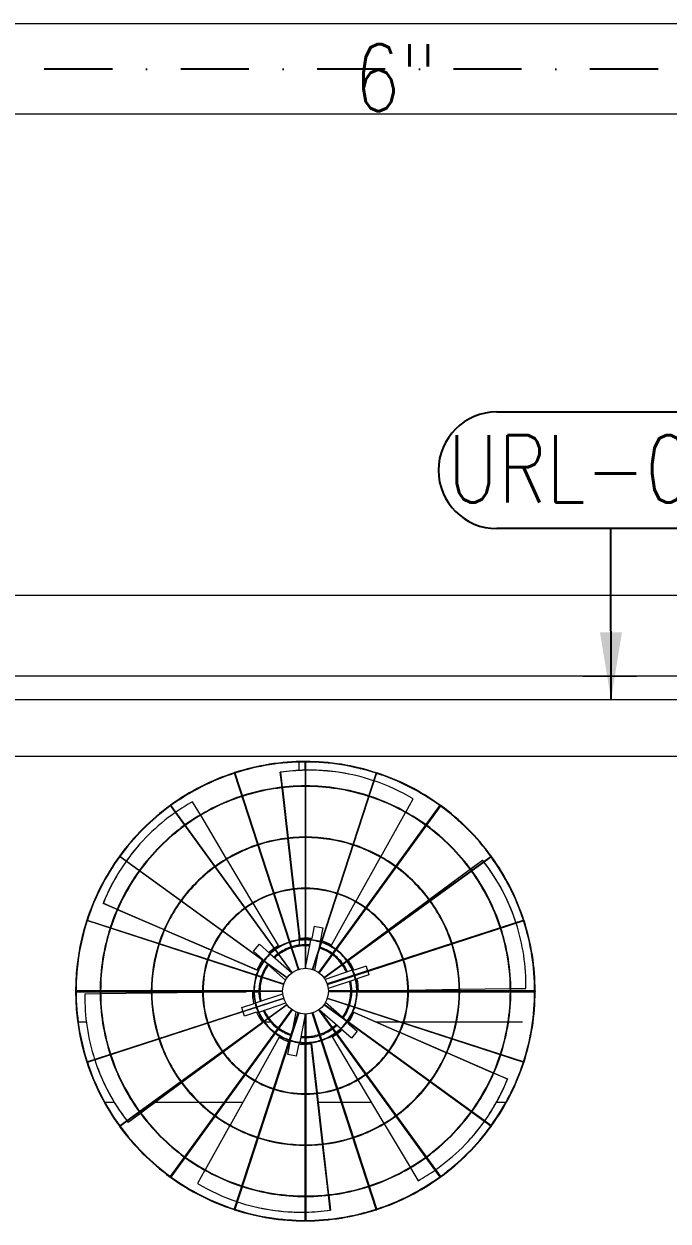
# Model space of a CAD drawing. Header units: millimetres. Extents: x -312439 to 477422, y -331570 to 212570.
# Drawn here: x 343514 to 344714, y 203168 to 205400 of the extents above; entities that cross this region are included whole.
import ezdxf

# ---------------------------------------------------------------- set-up
doc = ezdxf.new("R2010")
doc.units = ezdxf.units.MM
doc.linetypes.add('DASHDOT', pattern=[25.4, 12.7, -6.35, 0, -6.35])
doc.layers.add('ARCONDTEXTO', color=4, linetype='Continuous')
doc.layers.add('TEXTO FORMATO', color=4, linetype='Continuous')
doc.layers.add("MS-110TR'S", color=3, linetype='Continuous', lineweight=5)
doc.styles.add('ROMAND', font='ROMAND.SHX')
doc.styles.add('ROMANS', font='romans.shx', dxfattribs={"height": 187.5})
doc.dimstyles.new('1-50 (MILIMETRO)', dxfattribs={"dimscale": 0, "dimtxt": 125, "dimasz": 125, "dimexe": 100, "dimexo": 100, "dimgap": 50, "dimtad": 0, "dimdec": 0, "dimzin": 0, "dimdsep": 46, "dimtxsty": 'ROMAND', "dimcen": -390, "dimclrd": 1, "dimclre": 1, "dimclrt": 3, "dimadec": 0, "dimazin": 0, "dimtfac": 1, "dimtdec": 0, "dimtix": 1, "dimtmove": 2, "dimatfit": 2, "dimfxl": 1, "dimtvp": 1, "dimtolj": 1, "dimtzin": 0, "dimarcsym": 0})

msp = doc.modelspace()

# ---------------------------------------------------------------- linework, layer by layer
at = {"color": 5, "linetype": 'Continuous', "lineweight": 0}
for p, q in [((346775.123, 205399.697, 0), (342374.347, 205399.697, 0)), ((346775.123, 205231.397, 0), (342374.347, 205231.397, 0))]:
    msp.add_line(p, q, dxfattribs=at)
at = {"color": 6, "linetype": 'DASHDOT', "ltscale": 10}
msp.add_line((351301.752, 205315.547, 0), (342374.347, 205315.547, 0), dxfattribs=at)
at = {"color": 7, "linetype": 'Continuous', "lineweight": 0}
msp.add_line((342206.047, 204334.812, 0), (351809.752, 204334.812, 0), dxfattribs=at)
at = {"color": 1, "elevation": 0}
for points in [[(344394.757, 204676.46), (344819.641, 204676.46)], [(344819.641, 204459.054), (344394.757, 204459.054)]]:
    msp.add_lwpolyline(points, dxfattribs=at)
at = {"color": 1}
msp.add_arc((344394.757, 204567.757, 0), 108.703, 90, 270, dxfattribs=at)
at = {"layer": "MS-110TR'S", "color": 3, "linetype": 'Continuous', "lineweight": 0}
for p, q in [((342257.014, 204184.812, 0), (351659.752, 204184.812, 0)), ((344555.097, 204184.812, 0), (344555.097, 204183.812, 0)), ((344555.097, 204183.812, 0), (344655.097, 204183.812, 0)), ((344655.097, 204183.812, 0), (344655.097, 204184.812, 0)), ((342258.014, 204140.812, 0), (346957.383, 204140.812, 0)), ((342257.014, 204034.812, 0), (346957.383, 204034.812, 0)), ((344026.591, 204008.392, 0), (344026.591, 204023.894, 0)), ((344037.119, 204024.049, 0), (344037.119, 204008.772, 0)), ((344037.869, 204024.8, 0), (344037.869, 203639.548, 0)), ((344038.869, 203639.548, 0), (344038.869, 204024.8, 0)), ((344039.119, 204008.81, 0), (344039.119, 204024.049, 0)), ((343905.663, 204003.702, 0), (344024.712, 203637.306, 0)), ((343906.614, 204004.011, 0), (344025.663, 203637.615, 0)), ((343991.439, 204004.987, 0), (343992.034, 204004.868, 0)), ((343994.631, 203977.083, 0), (343991.439, 204004.987, 0)), ((343992.034, 204004.868, 0), (343995.204, 203977.148, 0)), ((344170.124, 204004.011, 0), (344051.075, 203637.615, 0)), ((344052.026, 203637.306, 0), (344171.075, 204003.702, 0)), ((344119.771, 204001.437, 0), (344119.176, 204001.556, 0)), ((344005.472, 203882.304, 0), (343994.745, 203976.089, 0)), ((343995.318, 203976.155, 0), (344006.046, 203882.37, 0)), ((344225.263, 203930.851, 0), (344238.974, 203955.404, 0)), ((343786.447, 203942.783, 0), (344012.892, 203631.107, 0)), ((344013.701, 203631.695, 0), (343787.256, 203943.371, 0)), ((343842.602, 203925.729, 0), (343828.066, 203950.093, 0)), ((344063.037, 203631.695, 0), (344289.482, 203943.371, 0)), ((344290.291, 203942.783, 0), (344063.846, 203631.107, 0)), ((343891.479, 203843.804, 0), (343843.115, 203924.87, 0)), ((344178.754, 203847.56, 0), (344224.776, 203929.978, 0)), ((343728.598, 203869.877, 0), (343728.198, 203869.422, 0)), ((344016.314, 203787.526, 0), (344005.586, 203881.311, 0)), ((344006.159, 203881.376, 0), (344016.887, 203787.591, 0)), ((344003.566, 203621.56, 0), (343691.89, 203848.005, 0)), ((343692.478, 203848.814, 0), (344004.154, 203622.369, 0)), ((344072.584, 203622.369, 0), (344384.26, 203848.814, 0)), ((344073.172, 203621.56, 0), (344384.848, 203848.005, 0)), ((344132.244, 203764.269, 0), (344178.266, 203846.687, 0)), ((343940.357, 203761.88, 0), (343891.992, 203842.946, 0)), ((344269.154, 203768.007, 0), (344345.011, 203824.19, 0)), ((344345.354, 203823.727, 0), (344269.497, 203767.544, 0)), ((344345.814, 203824.785, 0), (344368.2, 203841.365, 0)), ((344368.394, 203840.791, 0), (344346.158, 203824.322, 0)), ((344368.2, 203841.365, 0), (344368.394, 203840.791, 0)), ((344026.918, 203694.82, 0), (344016.427, 203786.532, 0)), ((344017, 203786.597, 0), (344027.512, 203694.701, 0)), ((343661.359, 203760.514, 0), (343661.759, 203760.969, 0)), ((343687.304, 203749.246, 0), (343661.359, 203760.514, 0)), ((343661.759, 203760.969, 0), (343687.534, 203749.775, 0)), ((343988.018, 203681.993, 0), (343940.869, 203761.021, 0)), ((344086.768, 203682.831, 0), (344131.756, 203763.396, 0)), ((344192.494, 203711.229, 0), (344268.351, 203767.412, 0)), ((344268.694, 203766.949, 0), (344192.837, 203710.766, 0)), ((343774.806, 203711.245, 0), (343688.222, 203748.848, 0)), ((343688.452, 203749.377, 0), (343775.036, 203711.774, 0)), ((343997.646, 203609.598, 0), (343631.25, 203728.647, 0)), ((343631.559, 203729.598, 0), (343997.955, 203610.549, 0)), ((343862.307, 203673.245, 0), (343775.723, 203710.847, 0)), ((343775.953, 203711.376, 0), (343862.537, 203673.774, 0)), ((344054.461, 203718.096, 0), (344049.863, 203695.141, 0)), ((344054.461, 203718.096, 0), (344070.941, 203714.795, 0)), ((344070.941, 203714.795, 0), (344065.855, 203689.404, 0)), ((344445.179, 203729.598, 0), (344078.783, 203610.549, 0)), ((344079.092, 203609.598, 0), (344445.488, 203728.647, 0)), ((344117.326, 203655.557, 0), (344191.69, 203710.634, 0)), ((344192.033, 203710.17, 0), (344119.956, 203656.786, 0)), ((344429.291, 203728.452, 0), (344429.097, 203729.026, 0)), ((344026.591, 203692.679, 0), (344026.591, 203697.678, 0)), ((344026.591, 203691.671, 0), (344026.591, 203682.699, 0)), ((344026.918, 203694.82, 0), (344027.512, 203694.701, 0)), ((344037.119, 203695.569, 0), (344037.119, 203693.392, 0)), ((344037.119, 203692.392, 0), (344037.119, 203683.465, 0)), ((344047.949, 203691.919, 0), (344038.869, 203646.589, 0)), ((344039.119, 203693.398, 0), (344039.119, 203695.621, 0)), ((344039.119, 203683.465, 0), (344039.119, 203692.398, 0)), ((344048.619, 203695.262, 0), (344048.146, 203692.904, 0)), ((344065.657, 203688.419, 0), (344062.563, 203672.971, 0)), ((343947.71, 203636.155, 0), (343863.224, 203672.846, 0)), ((343863.455, 203673.375, 0), (343948.111, 203636.61, 0)), ((343941.324, 203671.647, 0), (343952.423, 203684.268, 0)), ((343941.324, 203671.647, 0), (343958.905, 203656.187, 0)), ((343952.423, 203684.268, 0), (343972.053, 203667.006, 0)), ((343972.807, 203666.343, 0), (344012.884, 203631.101, 0)), ((343987.618, 203681.538, 0), (343988.018, 203681.993, 0)), ((344037.119, 203683.465, 0), (344037.869, 203683.465, 0)), ((344038.869, 203683.465, 0), (344039.119, 203683.465, 0)), ((344086.174, 203682.95, 0), (344086.768, 203682.831, 0)), ((343962.325, 203651.523, 0), (344001.018, 203617.499, 0)), ((344060.873, 203664.534, 0), (344055.177, 203636.1, 0)), ((344117.326, 203655.557, 0), (344117.511, 203655.01, 0)), ((344151.256, 203643.341, 0), (344129.077, 203635.846, 0)), ((344151.256, 203643.341, 0), (344154.071, 203635.012, 0)), ((343947.71, 203636.155, 0), (343948.111, 203636.61, 0)), ((344037.869, 203641.597, 0), (344037.457, 203639.541, 0)), ((344125.523, 203635.958, 0), (344074.936, 203618.861, 0)), ((344128.56, 203636.984, 0), (344126.474, 203636.279, 0)), ((344156.637, 203627.419, 0), (344132.268, 203619.184, 0)), ((344154.391, 203634.064, 0), (344156.637, 203627.419, 0)), ((344131.316, 203618.862, 0), (344080.748, 203601.772, 0)), ((344136.675, 203598.304, 0), (344136.869, 203597.73, 0)), ((344136.869, 203597.73, 0), (344229.262, 203599.054, 0)), ((344230.262, 203599.068, 0), (344324.649, 203600.421, 0)), ((344325.649, 203600.435, 0), (344420.036, 203601.787, 0)), ((344421.036, 203601.802, 0), (344449.027, 203602.203, 0)), ((343610.461, 203597.392, 0), (343995.713, 203597.392, 0)), ((343995.713, 203596.392, 0), (343610.461, 203596.392, 0)), ((343655.672, 203597.892, 0), (343610.962, 203597.892, 0)), ((343610.962, 203595.892, 0), (343655.672, 203595.892, 0)), ((343655.702, 203591.99, 0), (343627.211, 203591.582, 0)), ((343631.25, 203465.137, 0), (343997.646, 203584.186, 0)), ((343997.955, 203583.235, 0), (343631.559, 203464.186, 0)), ((343751.069, 203597.892, 0), (343656.672, 203597.892, 0)), ((343656.672, 203595.892, 0), (343751.069, 203595.892, 0)), ((343751.089, 203593.356, 0), (343656.702, 203592.004, 0)), ((343846.467, 203597.892, 0), (343752.069, 203597.892, 0)), ((343752.069, 203595.892, 0), (343846.467, 203595.892, 0)), ((343846.476, 203594.723, 0), (343752.089, 203593.371, 0)), ((343941.866, 203597.892, 0), (343847.467, 203597.892, 0)), ((343847.467, 203595.892, 0), (343928.061, 203595.892, 0)), ((343939.369, 203596.054, 0), (343847.476, 203594.737, 0)), ((343939.563, 203595.48, 0), (343939.369, 203596.054, 0)), ((343939.424, 203595.892, 0), (343941.866, 203595.892, 0)), ((343951.547, 203597.892, 0), (343942.866, 203597.892, 0)), ((343942.866, 203595.892, 0), (343951.547, 203595.892, 0)), ((343945.385, 203575.079, 0), (343995.972, 203592.175, 0)), ((343951.547, 203597.392, 0), (343951.547, 203597.892, 0)), ((343951.547, 203595.892, 0), (343951.547, 203596.392, 0)), ((344111.536, 203544.351, 0), (344075.556, 203575.99, 0)), ((344445.179, 203464.186, 0), (344078.783, 203583.235, 0)), ((344079.092, 203584.186, 0), (344445.488, 203465.137, 0)), ((344466.277, 203597.392, 0), (344081.025, 203597.392, 0)), ((344081.025, 203596.392, 0), (344466.277, 203596.392, 0)), ((344133.872, 203597.892, 0), (344124.691, 203597.892, 0)), ((344124.691, 203597.892, 0), (344124.691, 203597.392, 0)), ((344124.691, 203596.392, 0), (344124.691, 203595.892, 0)), ((344124.691, 203595.892, 0), (344133.872, 203595.892, 0)), ((344136.815, 203597.892, 0), (344134.872, 203597.892, 0)), ((344134.872, 203595.892, 0), (344229.271, 203595.892, 0)), ((344229.271, 203597.892, 0), (344148.177, 203597.892, 0)), ((344324.669, 203597.892, 0), (344230.271, 203597.892, 0)), ((344230.271, 203595.892, 0), (344324.669, 203595.892, 0)), ((344420.066, 203597.892, 0), (344325.669, 203597.892, 0)), ((344325.669, 203595.892, 0), (344420.066, 203595.892, 0)), ((344465.276, 203597.892, 0), (344421.066, 203597.892, 0)), ((344421.066, 203595.892, 0), (344465.276, 203595.892, 0)), ((343691.89, 203345.779, 0), (344003.566, 203572.224, 0)), ((344004.154, 203571.415, 0), (343692.478, 203344.97, 0)), ((343786.447, 203251.001, 0), (344012.892, 203562.677, 0)), ((344013.701, 203562.089, 0), (343787.256, 203250.413, 0)), ((343905.663, 203190.082, 0), (344024.712, 203556.478, 0)), ((344025.663, 203556.169, 0), (343906.614, 203189.773, 0)), ((343919.601, 203566.365, 0), (343944.433, 203574.757, 0)), ((343921.896, 203559.573, 0), (343919.601, 203566.365, 0)), ((343924.982, 203550.443, 0), (343922.216, 203558.626, 0)), ((343947.161, 203557.938, 0), (343924.982, 203550.443, 0)), ((343947.678, 203556.8, 0), (343950.198, 203557.652, 0)), ((343951.15, 203557.973, 0), (344001.718, 203575.063, 0)), ((344014.561, 203525.238, 0), (344021.101, 203557.885, 0)), ((344037.869, 203168.984, 0), (344037.869, 203554.236, 0)), ((344038.869, 203554.236, 0), (344038.869, 203168.984, 0)), ((344170.124, 203189.773, 0), (344051.075, 203556.169, 0)), ((344052.026, 203556.478, 0), (344171.075, 203190.082, 0)), ((344289.482, 203250.413, 0), (344063.037, 203562.089, 0)), ((344063.846, 203562.677, 0), (344290.291, 203251.001, 0)), ((344103.69, 203527.214, 0), (344064.704, 203561.496, 0)), ((344384.26, 203344.97, 0), (344072.584, 203571.415, 0)), ((344384.848, 203345.779, 0), (344073.172, 203572.224, 0)), ((344128.528, 203557.629, 0), (344128.127, 203557.174, 0)), ((344213.204, 203520.226, 0), (344128.127, 203557.174, 0)), ((344128.528, 203557.629, 0), (344213.434, 203520.755, 0)), ((343630.03, 203539.437, 0), (343614.843, 203539.437, 0)), ((343958.912, 203538.227, 0), (343884.87, 203483.389, 0)), ((343958.438, 203539.437, 0), (343958.222, 203539.437, 0)), ((343958.912, 203538.227, 0), (343958.826, 203538.482, 0)), ((343960.827, 203539.437, 0), (343960.14, 203539.437, 0)), ((343973.352, 203539.437, 0), (343962.075, 203539.437, 0)), ((344028.299, 203501.916, 0), (344037.869, 203549.691, 0)), ((344117.333, 203537.597, 0), (344134.914, 203522.137, 0)), ((344118.634, 203539.437, 0), (344118.3, 203539.437, 0)), ((344213.579, 203539.437, 0), (344170.416, 203539.437, 0)), ((344220.423, 203539.437, 0), (344216.815, 203539.437, 0)), ((344318.846, 203539.437, 0), (344221.471, 203539.437, 0)), ((344415.718, 203539.437, 0), (344319.867, 203539.437, 0)), ((344442.428, 203539.437, 0), (344416.73, 203539.437, 0)), ((343884.528, 203483.853, 0), (343930.525, 203517.921, 0)), ((343989.47, 203510.953, 0), (343944.601, 203430.602, 0)), ((343990.064, 203510.834, 0), (343989.47, 203510.953, 0)), ((344010.609, 203505.507, 0), (344012.871, 203516.8, 0)), ((344037.869, 203510.32, 0), (344037.119, 203510.32, 0)), ((344037.119, 203510.32, 0), (344037.119, 203501.392, 0)), ((344039.119, 203510.32, 0), (344038.869, 203510.32, 0)), ((344039.119, 203501.387, 0), (344039.119, 203510.32, 0)), ((344088.62, 203512.246, 0), (344088.22, 203511.791, 0)), ((344088.22, 203511.791, 0), (344135.5, 203432.544, 0)), ((344123.815, 203509.516, 0), (344104.444, 203526.55, 0)), ((344134.914, 203522.137, 0), (344123.815, 203509.516, 0)), ((344300.705, 203482.226, 0), (344214.121, 203519.828, 0)), ((344214.352, 203520.357, 0), (344300.936, 203482.754, 0)), ((344005.297, 203478.989, 0), (344010.412, 203504.522, 0)), ((344021.777, 203475.688, 0), (344026.375, 203498.643, 0)), ((344027.619, 203498.522, 0), (344028.102, 203500.931, 0)), ((344037.119, 203500.392, 0), (344037.119, 203498.163, 0)), ((344039.119, 203498.215, 0), (344039.119, 203500.387, 0)), ((344059.244, 203407.132, 0), (344048.726, 203499.083, 0)), ((344049.32, 203498.964, 0), (344048.726, 203499.083, 0)), ((344049.32, 203498.964, 0), (344059.817, 203407.196, 0)), ((343646.947, 203465.332, 0), (343647.141, 203464.758, 0)), ((343807.868, 203427.075, 0), (343883.725, 203483.258, 0)), ((343884.067, 203482.794, 0), (343808.21, 203426.611, 0)), ((344021.777, 203475.688, 0), (344005.297, 203478.989, 0)), ((344388.207, 203444.225, 0), (344301.622, 203481.827, 0)), ((344301.853, 203482.356, 0), (344388.437, 203444.754, 0)), ((344414.479, 203432.815, 0), (344389.124, 203443.827, 0)), ((344389.354, 203444.355, 0), (344414.879, 203433.27, 0)), ((343731.207, 203370.297, 0), (343807.064, 203426.48, 0)), ((343807.407, 203426.016, 0), (343731.55, 203369.833, 0)), ((343944.114, 203429.729, 0), (343898.091, 203347.311, 0)), ((344136.012, 203431.685, 0), (344184.377, 203350.619, 0)), ((344414.879, 203433.27, 0), (344414.479, 203432.815, 0)), ((344070.085, 203312.352, 0), (344059.358, 203406.138, 0)), ((344059.931, 203406.202, 0), (344070.658, 203312.417, 0)), ((343682.316, 203389.437, 0), (343664.721, 203389.437, 0)), ((343839.611, 203389.437, 0), (343758.019, 203389.437, 0)), ((343887.026, 203389.437, 0), (343841.059, 203389.437, 0)), ((343921.615, 203389.437, 0), (343888.262, 203389.437, 0)), ((344105.249, 203389.437, 0), (344061.849, 203389.437, 0)), ((344161.218, 203389.437, 0), (344106.301, 203389.437, 0)), ((344411.517, 203389.437, 0), (344394, 203389.437, 0)), ((343707.844, 203352.993, 0), (343730.404, 203369.702, 0)), ((343708.038, 203352.419, 0), (343707.844, 203352.993, 0)), ((343730.747, 203369.238, 0), (343708.038, 203352.419, 0)), ((343897.604, 203346.438, 0), (343851.581, 203264.02, 0)), ((344184.889, 203349.76, 0), (344233.254, 203268.695, 0)), ((344080.926, 203217.574, 0), (344070.199, 203311.359, 0)), ((344070.772, 203311.423, 0), (344081.5, 203217.638, 0)), ((344347.64, 203323.907, 0), (344348.04, 203324.362, 0)), ((344233.767, 203267.836, 0), (344248.172, 203243.691, 0)), ((343851.094, 203263.147, 0), (343837.264, 203238.38, 0)), ((344084.204, 203188.916, 0), (344081.04, 203216.58, 0)), ((344081.613, 203216.645, 0), (344084.799, 203188.797, 0)), ((343956.467, 203192.347, 0), (343957.062, 203192.228, 0)), ((344037.119, 203184.974, 0), (344037.119, 203169.735, 0)), ((344039.119, 203169.735, 0), (344039.119, 203185.013, 0)), ((344084.799, 203188.797, 0), (344084.204, 203188.916, 0))]:
    msp.add_line(p, q, dxfattribs=at)
msp.add_circle((344038.369, 203596.892, 0), 42.659, dxfattribs=at)
for centre, radius, start, end in [((344038.119, 203596.892, 0), 428.158, 90.024494, 107.917544), ((344038.119, 203596.892, 0), 427.158, 90.033533, 107.901042), ((344038.369, 204024.8, 0), 0.5, 0, 180), ((344038.119, 203596.892, 0), 428.158, 72.030975, 89.908558), ((344038.119, 203596.892, 0), 427.158, 72.035174, 89.899401), ((344038.119, 203596.892, 0), 428.158, 108.018773, 125.932197), ((344038.119, 203596.892, 0), 427.158, 108.035174, 125.905805), ((343906.138, 204003.857, 0), 0.5, 18, 198), ((344170.6, 204003.857, 0), 0.5, 342, 162), ((344038.119, 203596.892, 0), 427.158, 54.039937, 71.901042), ((344038.119, 203596.892, 0), 428.158, 54.03841, 71.905364), ((344038.369, 203596.892, 0), 382.698, 90.074858, 107.925142), ((344038.369, 203596.892, 0), 381.698, 90.075054, 107.924946), ((344038.369, 203596.892, 0), 382.698, 72.074858, 89.925142), ((344038.369, 203596.892, 0), 381.698, 72.075054, 89.924946), ((344038.369, 203596.892, 0), 382.698, 108.074858, 125.925142), ((344038.369, 203596.892, 0), 381.698, 108.075054, 125.924946), ((344038.369, 203596.892, 0), 381.698, 54.075054, 71.924946), ((344038.369, 203596.892, 0), 382.698, 54.074858, 71.925142), ((344038.119, 203596.892, 0), 428.158, 126.013622, 143.951759), ((344038.119, 203596.892, 0), 427.158, 126.039937, 143.913223), ((343786.851, 203943.077, 0), 0.5, 36, 216), ((344289.887, 203943.077, 0), 0.5, 324, 144), ((344038.119, 203596.892, 0), 427.158, 36.047356, 53.905805), ((344038.119, 203596.892, 0), 428.158, 36.046941, 53.907446), ((344038.369, 203596.892, 0), 382.698, 126.074858, 143.925142), ((344038.369, 203596.892, 0), 381.698, 126.075054, 143.924946), ((344038.369, 203596.892, 0), 381.698, 36.075054, 53.924946), ((344038.369, 203596.892, 0), 382.698, 36.074858, 53.925142), ((344038.369, 203596.892, 0), 287.302, 108.099714, 125.900286), ((344038.369, 203596.892, 0), 286.302, 108.100062, 125.899938), ((344038.369, 203596.892, 0), 287.302, 90.099714, 107.900286), ((344038.369, 203596.892, 0), 286.302, 90.100062, 107.899938), ((344038.369, 203596.892, 0), 287.302, 72.099714, 89.900286), ((344038.369, 203596.892, 0), 286.302, 72.100062, 89.899938), ((344038.369, 203596.892, 0), 286.302, 54.100062, 71.899938), ((344038.369, 203596.892, 0), 287.302, 54.099714, 71.900286), ((344038.119, 203596.892, 0), 428.158, 144.008871, 161.974926), ((344038.119, 203596.892, 0), 427.158, 144.047356, 161.922571), ((343692.184, 203848.41, 0), 0.5, 54, 234), ((344038.119, 203596.892, 0), 427.158, 18.056704, 35.913223), ((344384.554, 203848.41, 0), 0.5, 306, 126), ((344038.119, 203596.892, 0), 428.158, 18.056552, 35.913726), ((344038.369, 203596.892, 0), 382.698, 144.074858, 161.925142), ((344038.369, 203596.892, 0), 287.302, 126.099714, 143.900286), ((344038.369, 203596.892, 0), 286.302, 126.100062, 143.899938), ((344038.369, 203596.892, 0), 286.302, 36.100062, 53.899938), ((344038.369, 203596.892, 0), 287.302, 36.099714, 53.900286), ((344038.369, 203596.892, 0), 382.698, 18.074858, 35.925142), ((344038.369, 203596.892, 0), 381.698, 144.075054, 161.924946), ((344038.369, 203596.892, 0), 381.698, 18.075054, 35.924946), ((344038.369, 203596.892, 0), 191.905, 108.149282, 125.850718), ((344038.369, 203596.892, 0), 190.905, 108.150064, 125.849936), ((344038.369, 203596.892, 0), 191.905, 90.149282, 107.850718), ((344038.369, 203596.892, 0), 190.905, 90.150064, 107.849936), ((344038.369, 203596.892, 0), 191.905, 72.149282, 89.850718), ((344038.369, 203596.892, 0), 190.905, 72.150064, 89.849936), ((344038.369, 203596.892, 0), 190.905, 54.150064, 71.849936), ((344038.369, 203596.892, 0), 191.905, 54.149282, 71.850718), ((344038.369, 203596.892, 0), 287.302, 144.099714, 161.900286), ((344038.369, 203596.892, 0), 286.302, 144.100062, 161.899938), ((344038.369, 203596.892, 0), 286.302, 18.100062, 35.899938), ((344038.369, 203596.892, 0), 287.302, 18.099714, 35.900286), ((344038.369, 203596.892, 0), 191.905, 126.149282, 143.850718), ((344038.369, 203596.892, 0), 190.905, 126.150064, 143.849936), ((344038.369, 203596.892, 0), 190.905, 36.150064, 53.849936), ((344038.369, 203596.892, 0), 191.905, 36.149282, 53.850718), ((344038.119, 203596.892, 0), 428.158, 162.004374, 197.995626), ((344038.119, 203596.892, 0), 427.158, 162.056704, 179.932934), ((343631.404, 203729.123, 0), 0.5, 72, 252), ((344038.369, 203596.892, 0), 382.698, 162.074858, 179.925142), ((344038.369, 203596.892, 0), 381.698, 162.075054, 179.924946), ((344038.369, 203596.892, 0), 381.698, 0.075054, 17.924946), ((344038.369, 203596.892, 0), 382.698, 0.074858, 17.925142), ((344038.119, 203596.892, 0), 427.158, 0.067066, 17.922571), ((344445.334, 203729.123, 0), 0.5, 288, 108), ((344038.119, 203596.892, 0), 428.158, 0.06691, 17.922771), ((344038.369, 203596.892, 0), 191.905, 144.149282, 161.850718), ((344038.369, 203596.892, 0), 190.905, 144.150064, 161.849936), ((344038.369, 203596.892, 0), 96.508, 108.296845, 125.703155), ((344038.369, 203596.892, 0), 95.508, 108.299953, 125.700047), ((344038.369, 203596.892, 0), 96.508, 90.296845, 107.703155), ((344038.369, 203596.892, 0), 95.508, 90.299953, 107.700047), ((344038.369, 203596.892, 0), 96.508, 72.296845, 89.703155), ((344038.369, 203596.892, 0), 95.508, 72.299953, 89.700047), ((344038.369, 203596.892, 0), 95.508, 54.299953, 71.700047), ((344038.369, 203596.892, 0), 96.508, 54.296845, 71.703155), ((344038.369, 203596.892, 0), 190.905, 18.150064, 35.849936), ((344038.369, 203596.892, 0), 191.905, 18.149282, 35.850718), ((344038.369, 203596.892, 0), 287.302, 162.099714, 179.900286), ((344038.369, 203596.892, 0), 286.302, 162.100062, 179.899938), ((344038.369, 203596.892, 0), 96.508, 126.296845, 143.703155), ((344038.369, 203596.892, 0), 95.508, 126.299953, 143.700047), ((344038.119, 203596.892, 0), 86.578, 126.197043, 132.689414), ((344038.119, 203596.892, 0), 84.578, 126.201702, 132.547384), ((344038.119, 203596.892, 0), 86.578, 108.173543, 125.535257), ((344038.119, 203596.892, 0), 84.578, 108.177647, 125.524267), ((344038.119, 203596.892, 0), 86.578, 90.165445, 107.511756), ((344038.119, 203596.892, 0), 84.578, 90.169358, 107.500211), ((344038.119, 203596.892, 0), 86.578, 84.656808, 89.503658), ((344038.119, 203596.892, 0), 84.578, 84.798838, 89.491921), ((344038.119, 203596.892, 0), 84.578, 72.177647, 72.547384), ((344038.119, 203596.892, 0), 86.578, 72.173543, 72.689414), ((344038.119, 203596.892, 0), 84.578, 54.201702, 71.500211), ((344038.119, 203596.892, 0), 86.578, 54.197043, 71.511756), ((344038.119, 203596.892, 0), 86.578, 36.233645, 53.535257), ((344038.369, 203596.892, 0), 95.508, 36.299953, 53.700047), ((344038.369, 203596.892, 0), 96.508, 36.296845, 53.703155), ((344038.369, 203596.892, 0), 286.302, 0.100062, 17.899938), ((344038.369, 203596.892, 0), 287.302, 0.099714, 17.900286), ((344038.369, 203596.892, 0), 191.905, 162.149282, 179.850718), ((344038.369, 203596.892, 0), 190.905, 162.150064, 179.849936), ((344038.369, 203596.892, 0), 96.508, 144.296845, 161.703155), ((344038.369, 203596.892, 0), 95.508, 144.299953, 161.700047), ((344038.119, 203596.892, 0), 86.578, 144.656808, 161.617982), ((344038.119, 203596.892, 0), 84.578, 144.798838, 161.608948), ((344038.119, 203596.892, 0), 84.578, 36.23917, 53.524267), ((344038.119, 203596.892, 0), 84.578, 24.798838, 35.561735), ((344038.119, 203596.892, 0), 86.578, 24.656808, 35.57186), ((344038.369, 203596.892, 0), 95.508, 18.299953, 35.700047), ((344038.369, 203596.892, 0), 96.508, 18.296845, 35.703155), ((344038.369, 203596.892, 0), 190.905, 0.150064, 17.849936), ((344038.369, 203596.892, 0), 191.905, 0.149282, 17.850718), ((344038.369, 203596.892, 0), 96.508, 162.296845, 179.703155), ((344038.369, 203596.892, 0), 95.508, 162.299953, 179.700047), ((344038.119, 203596.892, 0), 86.578, 162.279766, 179.669108), ((344038.119, 203596.892, 0), 84.578, 162.286382, 179.661283), ((344038.369, 203596.892, 0), 95.508, 0.299953, 17.700047), ((344038.369, 203596.892, 0), 96.508, 0.296845, 17.703155), ((344038.119, 203596.892, 0), 84.578, 0.338717, 12.547384), ((344038.119, 203596.892, 0), 86.578, 0.330892, 12.689414), ((343610.461, 203596.892, 0), 0.5, 90, 270), ((344038.119, 203596.892, 0), 427.158, 180.067066, 197.943296), ((344038.369, 203596.892, 0), 382.698, 180.074858, 197.925142), ((344038.369, 203596.892, 0), 381.698, 180.075054, 197.924946), ((344038.369, 203596.892, 0), 287.302, 180.099714, 197.900286), ((344038.369, 203596.892, 0), 286.302, 180.100062, 197.899938), ((344038.369, 203596.892, 0), 191.905, 180.149282, 197.850718), ((344038.369, 203596.892, 0), 190.905, 180.150064, 197.849936), ((344038.369, 203596.892, 0), 96.508, 180.296845, 197.703155), ((344038.369, 203596.892, 0), 95.508, 180.299953, 197.700047), ((344038.119, 203596.892, 0), 86.578, 180.330892, 192.689414), ((344038.119, 203596.892, 0), 84.578, 180.338717, 192.547384), ((344038.119, 203596.892, 0), 84.578, 342.391052, 359.661283), ((344038.119, 203596.892, 0), 86.578, 342.382018, 359.669108), ((344038.369, 203596.892, 0), 95.508, 342.299953, 359.700047), ((344038.369, 203596.892, 0), 96.508, 342.296845, 359.703155), ((344038.369, 203596.892, 0), 190.905, 342.150064, 359.849936), ((344038.369, 203596.892, 0), 191.905, 342.149282, 359.850718), ((344038.369, 203596.892, 0), 286.302, 342.100062, 359.899938), ((344038.369, 203596.892, 0), 287.302, 342.099714, 359.900286), ((344038.369, 203596.892, 0), 381.698, 342.075054, 359.924946), ((344038.369, 203596.892, 0), 382.698, 342.074858, 359.925142), ((344038.119, 203596.892, 0), 427.158, 342.077429, 359.932934), ((344038.119, 203596.892, 0), 428.158, 342.077229, 359.93309), ((344466.277, 203596.892, 0), 0.5, 270, 90), ((344038.369, 203596.892, 0), 96.508, 198.296845, 215.703155), ((344038.369, 203596.892, 0), 95.508, 198.299953, 215.700047), ((344038.119, 203596.892, 0), 86.578, 204.656808, 215.766355), ((344038.119, 203596.892, 0), 84.578, 204.798838, 215.76083), ((344038.119, 203596.892, 0), 84.578, 324.798838, 341.713618), ((344038.119, 203596.892, 0), 86.578, 324.656808, 341.720234), ((344038.369, 203596.892, 0), 95.508, 324.299953, 341.700047), ((344038.369, 203596.892, 0), 96.508, 324.296845, 341.703155), ((344038.369, 203596.892, 0), 191.905, 198.149282, 215.850718), ((344038.369, 203596.892, 0), 190.905, 198.150064, 215.849936), ((344038.369, 203596.892, 0), 96.508, 216.296845, 233.703155), ((344038.369, 203596.892, 0), 95.508, 216.299953, 233.700047), ((344038.119, 203596.892, 0), 86.578, 216.42814, 233.802957), ((344038.119, 203596.892, 0), 84.578, 216.438265, 233.798298), ((344038.119, 203596.892, 0), 84.578, 306.475733, 312.547384), ((344038.119, 203596.892, 0), 86.578, 306.464743, 312.689414), ((344038.369, 203596.892, 0), 95.508, 306.299953, 323.700047), ((344038.369, 203596.892, 0), 96.508, 306.296845, 323.703155), ((344038.369, 203596.892, 0), 190.905, 324.150064, 341.849936), ((344038.369, 203596.892, 0), 191.905, 324.149282, 341.850718), ((344038.369, 203596.892, 0), 96.508, 234.296845, 251.703155), ((344038.369, 203596.892, 0), 95.508, 234.299953, 251.700047), ((344038.119, 203596.892, 0), 86.578, 234.464743, 251.826457), ((344038.119, 203596.892, 0), 84.578, 234.475733, 251.822353), ((344038.119, 203596.892, 0), 86.578, 252.488244, 252.689414), ((344038.119, 203596.892, 0), 84.578, 252.499789, 252.547384), ((344038.119, 203596.892, 0), 86.578, 264.656808, 269.834555), ((344038.119, 203596.892, 0), 84.578, 264.798838, 269.830642), ((344038.119, 203596.892, 0), 84.578, 270.508079, 287.822353), ((344038.119, 203596.892, 0), 86.578, 270.496342, 287.826457), ((344038.119, 203596.892, 0), 84.578, 288.499789, 305.798298), ((344038.119, 203596.892, 0), 86.578, 288.488244, 305.802957), ((344038.369, 203596.892, 0), 95.508, 288.299953, 305.700047), ((344038.369, 203596.892, 0), 96.508, 288.296845, 305.703155), ((344038.369, 203596.892, 0), 287.302, 198.099714, 215.900286), ((344038.369, 203596.892, 0), 286.302, 198.100062, 215.899938), ((344038.369, 203596.892, 0), 96.508, 252.296845, 269.703155), ((344038.369, 203596.892, 0), 95.508, 252.299953, 269.700047), ((344038.369, 203596.892, 0), 95.508, 270.299953, 287.700047), ((344038.369, 203596.892, 0), 96.508, 270.296845, 287.703155), ((344038.369, 203596.892, 0), 286.302, 324.100062, 341.899938), ((344038.369, 203596.892, 0), 287.302, 324.099714, 341.900286), ((343631.404, 203464.661, 0), 0.5, 108, 288), ((344038.119, 203596.892, 0), 428.158, 198.025074, 215.991129), ((344038.119, 203596.892, 0), 427.158, 198.077429, 215.952644), ((344038.369, 203596.892, 0), 382.698, 198.074858, 215.925142), ((344038.369, 203596.892, 0), 381.698, 198.075054, 215.924946), ((344038.369, 203596.892, 0), 191.905, 216.149282, 233.850718), ((344038.369, 203596.892, 0), 190.905, 216.150064, 233.849936), ((344038.369, 203596.892, 0), 190.905, 306.150064, 323.849936), ((344038.369, 203596.892, 0), 191.905, 306.149282, 323.850718), ((344038.369, 203596.892, 0), 381.698, 324.075054, 341.924946), ((344038.369, 203596.892, 0), 382.698, 324.074858, 341.925142), ((344038.119, 203596.892, 0), 427.158, 324.086777, 341.943296), ((344445.334, 203464.661, 0), 0.5, 252, 72), ((344038.369, 203596.892, 0), 190.905, 234.150064, 251.849936), ((344038.369, 203596.892, 0), 190.905, 288.150064, 305.849936), ((344038.119, 203596.892, 0), 428.158, 324.086274, 341.943448), ((344038.369, 203596.892, 0), 287.302, 216.099714, 233.900286), ((344038.369, 203596.892, 0), 286.302, 216.100062, 233.899938), ((344038.369, 203596.892, 0), 191.905, 234.149282, 251.850718), ((344038.369, 203596.892, 0), 191.905, 288.149282, 305.850718), ((344038.369, 203596.892, 0), 286.302, 306.100062, 323.899938), ((344038.369, 203596.892, 0), 287.302, 306.099714, 323.900286), ((344038.369, 203596.892, 0), 191.905, 252.149282, 269.850718), ((344038.369, 203596.892, 0), 190.905, 252.150064, 269.849936), ((344038.369, 203596.892, 0), 190.905, 270.150064, 287.849936), ((344038.369, 203596.892, 0), 191.905, 270.149282, 287.850718), ((344038.369, 203596.892, 0), 382.698, 216.074858, 233.925142), ((344038.369, 203596.892, 0), 381.698, 216.075054, 233.924946), ((344038.369, 203596.892, 0), 287.302, 234.099714, 251.900286), ((344038.369, 203596.892, 0), 286.302, 234.100062, 251.899938), ((344038.369, 203596.892, 0), 286.302, 288.100062, 305.899938), ((344038.369, 203596.892, 0), 287.302, 288.099714, 305.900286), ((344038.369, 203596.892, 0), 381.698, 306.075054, 323.924946), ((344038.369, 203596.892, 0), 382.698, 306.074858, 323.925142), ((343692.184, 203345.374, 0), 0.5, 126, 306), ((344038.119, 203596.892, 0), 428.158, 216.048241, 233.986378), ((344038.119, 203596.892, 0), 427.158, 216.086777, 233.960063), ((344038.119, 203596.892, 0), 427.158, 306.094195, 323.952644), ((344038.119, 203596.892, 0), 428.158, 306.092554, 323.953059), ((344384.554, 203345.374, 0), 0.5, 234, 54), ((344038.369, 203596.892, 0), 287.302, 252.099714, 269.900286), ((344038.369, 203596.892, 0), 286.302, 252.100062, 269.899938), ((344038.369, 203596.892, 0), 286.302, 270.100062, 287.899938), ((344038.369, 203596.892, 0), 287.302, 270.099714, 287.900286), ((344038.369, 203596.892, 0), 382.698, 234.074858, 251.925142), ((344038.369, 203596.892, 0), 381.698, 234.075054, 251.924946), ((344038.369, 203596.892, 0), 381.698, 288.075054, 305.924946), ((344038.369, 203596.892, 0), 382.698, 288.074858, 305.925142), ((343786.851, 203250.707, 0), 0.5, 144, 324), ((344038.119, 203596.892, 0), 428.158, 234.067803, 251.981227), ((344038.119, 203596.892, 0), 427.158, 234.094195, 251.964826), ((344038.119, 203596.892, 0), 427.158, 288.098958, 305.960063), ((344038.119, 203596.892, 0), 428.158, 288.094636, 305.96159), ((344289.887, 203250.707, 0), 0.5, 216, 36), ((344038.369, 203596.892, 0), 382.698, 252.074858, 269.925142), ((344038.369, 203596.892, 0), 381.698, 252.075054, 269.924946), ((344038.369, 203596.892, 0), 381.698, 270.075054, 287.924946), ((344038.369, 203596.892, 0), 382.698, 270.074858, 287.925142), ((343906.138, 203189.928, 0), 0.5, 162, 342), ((344038.119, 203596.892, 0), 428.158, 252.082456, 269.975506), ((344038.119, 203596.892, 0), 427.158, 252.098958, 269.966467), ((344038.119, 203596.892, 0), 428.158, 270.091442, 287.969025), ((344038.119, 203596.892, 0), 427.158, 270.100599, 287.964826), ((344170.6, 203189.928, 0), 0.5, 198, 18), ((344038.369, 203168.984, 0), 0.5, 180, 0)]:
    msp.add_arc(centre, radius, start, end, dxfattribs=at)
for centre, major_axis, start_param, end_param in [((344038.119, 203596.892, 0), (81.057, 404.664), 0.2078073, 0.32590727), ((344038.713, 203596.773, 0), (81.057, 404.664), 0.20931516, 0.32590727), ((344038.713, 203596.773, 0), (81.057, 404.664), 6.16322366, 6.48996283), ((344038.119, 203596.892, 0), (81.057, 404.664), 0, 0.20526967), ((344038.713, 203596.773, 0), (81.057, 404.664), 5.95727804, 6.16068281), ((344038.519, 203597.347, 0), (-309.921, 272.53), 5.95727804, 6.05118317), ((344038.519, 203597.347, 0), (-309.921, 272.53), 6.05371958, 6.38060415), ((344038.119, 203596.892, 0), (-309.921, 272.53), 0, 0.09588536), ((344038.119, 203596.892, 0), (-309.921, 272.53), 0.09842683, 0.32590727), ((344038.519, 203597.347, 0), (-309.921, 272.53), 0.09996031, 0.32590727), ((344038.119, 203596.892, 0), (390.978, 132.134), 0.3172674, 0.32590727), ((344038.313, 203596.318, 0), (390.978, 132.134), 0.31873174, 0.32590727), ((344038.313, 203596.318, 0), (390.978, 132.134), 6.27347339, 6.59938579), ((344038.119, 203596.892, 0), (390.978, 132.134), 0, 0.31473615), ((344038.313, 203596.318, 0), (390.978, 132.134), 5.95727804, 6.27093083), ((344038.713, 203596.773, 0), (19.451, 97.105), 0.21610048, 0.32590727), ((344038.713, 203596.773, 0), (19.451, 97.105), 0.08898637, 0.20552527), ((344038.119, 203596.892, 0), (19.451, 97.105), 6.16380472, 6.18740867), ((344038.713, 203596.773, 0), (19.451, 97.105), 6.17017799, 6.19385728), ((344038.119, 203596.892, 0), (19.451, 97.105), 5.95727804, 6.15321616), ((344038.713, 203596.773, 0), (19.451, 97.105), 5.95727804, 6.15958939), ((344038.519, 203597.347, 0), (-74.37, 65.397), 6.06086145, 6.19385728), ((344038.119, 203596.892, 0), (-74.37, 65.397), 6.05461193, 6.18740867), ((344038.519, 203597.347, 0), (-74.37, 65.397), 5.95727804, 6.0502913), ((344038.119, 203596.892, 0), (-74.37, 65.397), 5.95727804, 6.04404185), ((344038.519, 203597.347, 0), (-74.37, 65.397), 0.10765943, 0.32590727), ((344038.519, 203597.347, 0), (-74.37, 65.397), 0.08898637, 0.09706817), ((344038.313, 203596.318, 0), (93.82, 31.707), 0.08898637, 0.31565174), ((344038.119, 203596.892, 0), (93.82, 31.707), 5.95727804, 6.18740867), ((344038.313, 203596.318, 0), (93.82, 31.707), 5.95727804, 6.19385728), ((344037.925, 203597.466, 0), (-390.978, -132.134), 5.95727804, 6.27132368), ((344037.925, 203597.466, 0), (-93.82, -31.707), 5.95727804, 6.19385728), ((344038.119, 203596.892, 0), (-93.82, -31.707), 5.95727804, 6.18740867), ((344037.925, 203597.466, 0), (-93.82, -31.707), 0.08898637, 0.31875187), ((344037.719, 203596.437, 0), (74.37, -65.397), 0.11077229, 0.32590727), ((344037.719, 203596.437, 0), (74.37, -65.397), 0.08898637, 0.10018082), ((344037.525, 203597.011, 0), (-19.451, -97.105), 5.95727804, 6.16462452), ((344038.119, 203596.892, 0), (-19.451, -97.105), 5.95727804, 6.15825136), ((344037.719, 203596.437, 0), (74.37, -65.397), 5.95727804, 6.05456696), ((344038.119, 203596.892, 0), (74.37, -65.397), 5.95727804, 6.04831757), ((344038.119, 203596.892, 0), (74.37, -65.397), 6.05888766, 6.18740867), ((344037.719, 203596.437, 0), (74.37, -65.397), 6.0651374, 6.19385728), ((344037.525, 203597.011, 0), (-19.451, -97.105), 6.17521346, 6.19385728), ((344038.119, 203596.892, 0), (-19.451, -97.105), 6.16883991, 6.18740867), ((344037.525, 203597.011, 0), (-19.451, -97.105), 0.08898637, 0.21081282), ((344037.525, 203597.011, 0), (-19.451, -97.105), 0.22138839, 0.32590727), ((344037.925, 203597.466, 0), (-390.978, -132.134), 6.27386624, 6.60012971), ((344038.119, 203596.892, 0), (-390.978, -132.134), 0, 0.31548007), ((344037.719, 203596.437, 0), (309.921, -272.53), 0.10070723, 0.32590727), ((344038.119, 203596.892, 0), (309.921, -272.53), 0.09917375, 0.32590727), ((344038.119, 203596.892, 0), (-390.978, -132.134), 0.31801132, 0.32590727), ((344037.925, 203597.466, 0), (-390.978, -132.134), 0.31947566, 0.32590727), ((344037.719, 203596.437, 0), (309.921, -272.53), 6.05474559, 6.38135106), ((344038.119, 203596.892, 0), (309.921, -272.53), 0, 0.09663228), ((344037.719, 203596.437, 0), (309.921, -272.53), 5.95727804, 6.05220917), ((344037.525, 203597.011, 0), (-81.057, -404.664), 5.95727804, 6.16189106), ((344037.525, 203597.011, 0), (-81.057, -404.664), 6.16443191, 6.49123165), ((344038.119, 203596.892, 0), (-81.057, -404.664), 0, 0.20653849), ((344037.525, 203597.011, 0), (-81.057, -404.664), 0.21058398, 0.32590727), ((344038.119, 203596.892, 0), (-81.057, -404.664), 0.20907612, 0.32590727)]:
    msp.add_ellipse(centre, major_axis=major_axis, ratio=0.95299045, start_param=start_param, end_param=end_param, dxfattribs=at)

# ---------------------------------------------------------------- texts
at = {"layer": 'ARCONDTEXTO', "linetype": 'Continuous', "lineweight": -3, "style": 'ROMANS', "width": 0.8}
msp.add_text('6"', height=125, dxfattribs=at).set_placement((344129.347, 205236.837, 0))
at = {"layer": 'ARCONDTEXTO', "color": 3, "linetype": 'Continuous', "lineweight": -3, "style": 'ROMANS', "width": 0.8}
msp.add_text('URL-03', height=125, dxfattribs=at).set_placement((344303.008, 204508.035, 0))

# ---------------------------------------------------------------- leaders
at = {"layer": 'TEXTO FORMATO'}
msp.add_leader([(344607.699, 204140.812, 0), (344607.199, 204395.731, 0), (344607.199, 204459.054, 0)], dimstyle='1-50 (MILIMETRO)', override={"dimscale": 1}, dxfattribs=at)

doc.saveas('drawing.dxf')
